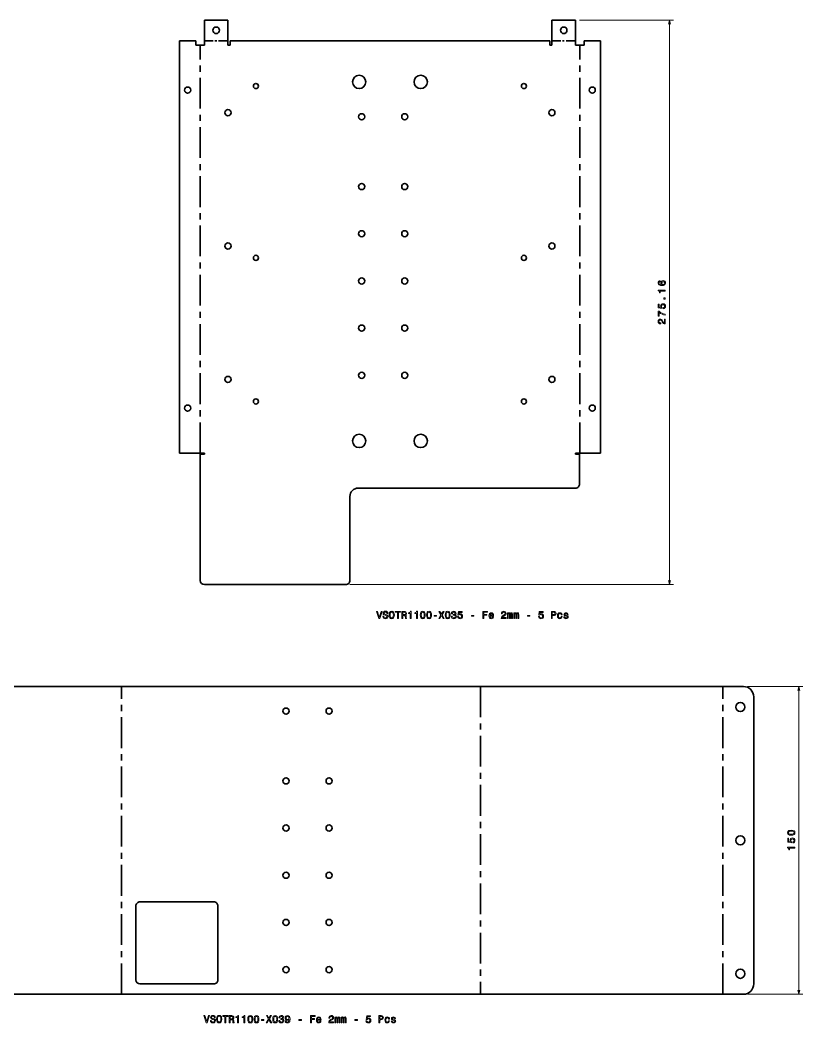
# Model space of a CAD drawing. Extents: x -595 to 1072, y -57 to 586.
# Drawn here: x 689.7 to 1071.5, y 97.6 to 586.5 of the extents above; entities that cross this region are included whole.
import ezdxf

# ---------------------------------------------------------------- set-up
doc = ezdxf.new("R2010")
doc.units = 0
doc.linetypes.add('AXES', pattern=[24, 15, -3, 3, -3])

msp = doc.modelspace()

# ---------------------------------------------------------------- linework, layer by layer
at = {"color": 7, "lineweight": 35, "ltscale": 0.2875}
for p, q in [((779.560303, 586.482788), (791.060303, 586.482788)), ((949.060303, 586.482788), (960.560303, 586.482788))]:
    msp.add_line(p, q, dxfattribs=at)
at = {"color": 7, "lineweight": 35, "ltscale": 0.304085}
for p, q in [((779.560303, 586.482788), (779.560303, 574.319397)), ((791.060303, 574.319397), (791.060303, 586.482788)), ((949.060303, 586.482788), (949.060303, 574.319397)), ((960.560303, 574.319397), (960.560303, 586.482788)), ((767.396912, 375.319366), (779.560303, 375.319366))]:
    msp.add_line(p, q, dxfattribs=at)
at = {"color": 7, "lineweight": 13}
for p, q in [((962.560303, 586.482788), (1008.378296, 586.482788)), ((1006.378296, 311.319366), (1006.378296, 586.482788)), ((850.560303, 311.319366), (1008.378296, 311.319366)), ((1044.475708, 261.632904), (1071.500366, 261.632904)), ((1069.500366, 111.632904), (1069.500366, 261.632904)), ((1044.475708, 111.632904), (1071.500366, 111.632904))]:
    msp.add_line(p, q, dxfattribs=at)
at = {"color": 7, "lineweight": 35, "ltscale": 0.2}
for p, q in [((767.396912, 576.319397), (775.396912, 576.319397)), ((964.723755, 576.319397), (972.723755, 576.319397))]:
    msp.add_line(p, q, dxfattribs=at)
at = {"color": 7, "lineweight": 35}
for p, q in [((767.396912, 576.319397), (767.396912, 375.319366)), ((792.060303, 576.319397), (948.060303, 576.319397)), ((972.723755, 576.319397), (972.723755, 375.319366)), ((777.560303, 313.319366), (777.560303, 374.819366)), ((960.560303, 358.319366), (854.560303, 358.319366)), ((850.560303, 354.319366), (850.560303, 313.319366)), ((848.560303, 311.319366), (779.560303, 311.319366)), ((1042.475708, 261.632904), (610.822021, 261.632904)), ((1047.475708, 116.632904), (1047.475708, 256.632904)), ((748.148865, 156.632904), (784.148865, 156.632904)), ((746.148865, 118.632904), (746.148865, 154.632904)), ((786.148865, 154.632904), (786.148865, 118.632904)), ((748.148865, 116.632904), (784.148865, 116.632904)), ((610.822021, 111.632904), (1042.475708, 111.632904))]:
    msp.add_line(p, q, dxfattribs=at)
at = {"color": 7, "lineweight": 35, "ltscale": 0.05}
for p, q in [((775.396912, 576.319397), (775.396912, 574.319397)), ((792.060303, 576.319397), (792.060303, 574.319397)), ((948.060303, 576.319397), (948.060303, 574.319397)), ((964.723755, 576.319397), (964.723755, 574.319397)), ((777.560303, 374.819366), (779.560303, 374.819366)), ((960.560303, 374.819366), (962.560303, 374.819366))]:
    msp.add_line(p, q, dxfattribs=at)
at = {"color": 7, "lineweight": 35, "ltscale": 0.104085}
msp.add_line((775.396912, 574.319397), (779.560303, 574.319397), dxfattribs=at)
at = {"color": 1, "linetype": 'AXES', "lineweight": 35}
for p, q in [((777.478577, 375.319366), (777.478577, 574.319397)), ((962.642029, 375.319366), (962.642029, 574.319397)), ((739.067139, 111.632904), (739.067139, 261.632904)), ((914.230591, 261.632904), (914.230591, 111.632904)), ((1032.394043, 111.632904), (1032.394043, 261.632904))]:
    msp.add_line(p, q, dxfattribs=at)
at = {"color": 1, "linetype": 'AXES', "lineweight": 35, "ltscale": 0.2875}
for p, q in [((779.560303, 576.401062), (791.060303, 576.401062)), ((949.060303, 576.401062), (960.560303, 576.401062))]:
    msp.add_line(p, q, dxfattribs=at)
at = {"color": 7, "lineweight": 35, "ltscale": 0.025}
for p, q in [((791.060303, 574.319397), (792.060303, 574.319397)), ((948.060303, 574.319397), (949.060303, 574.319397))]:
    msp.add_line(p, q, dxfattribs=at)
at = {"color": 7, "lineweight": 35, "ltscale": 0.104086}
msp.add_line((960.560303, 574.319397), (964.723755, 574.319397), dxfattribs=at)
at = {"color": 7, "lineweight": 35, "ltscale": 0.0125}
for p, q in [((779.560303, 375.319366), (779.560303, 374.819366)), ((960.560303, 375.319366), (960.560303, 374.819366))]:
    msp.add_line(p, q, dxfattribs=at)
at = {"color": 7, "lineweight": 35, "ltscale": 0.304086}
msp.add_line((960.560303, 375.319366), (972.723755, 375.319366), dxfattribs=at)
at = {"color": 7, "lineweight": 35, "ltscale": 0.3625}
msp.add_line((962.560303, 374.819366), (962.560303, 360.319366), dxfattribs=at)
at = {"color": 7, "lineweight": 13}
for points in [[(1006.895996, 584.550964), (1006.378296, 586.482788), (1005.860718, 584.550964)], [(1005.860718, 313.251221), (1006.378296, 311.319366), (1006.895996, 313.251221)], [(1070.018066, 259.70105), (1069.500366, 261.632904), (1068.982788, 259.70105)], [(1068.982788, 113.564758), (1069.500366, 111.632904), (1070.018066, 113.564758)]]:
    msp.add_lwpolyline(points, dxfattribs=at)
for points in [[(1001.821411, 459.451508), (1001.412903, 459.355713), (1001.110352, 459.133789), (1000.918701, 458.790863), (1000.853088, 458.347046), (1000.888428, 458.0495), (1000.984253, 457.792297), (1001.140564, 457.565338), (1001.362488, 457.373718), (1001.639832, 457.222412), (1001.977783, 457.11145), (1002.37616, 457.040863), (1002.825012, 457.020691), (1003.541138, 457.101379), (1004.060608, 457.34848), (1004.373291, 457.746887), (1004.479187, 458.291565), (1004.388428, 458.780762), (1004.151367, 459.153961), (1003.778198, 459.396057), (1003.304138, 459.481781), (1002.825012, 459.396057), (1002.456848, 459.164063), (1002.224854, 458.805969), (1002.144165, 458.362183), (1002.245056, 457.883057), (1002.532471, 457.524994), (1001.977783, 457.600647), (1001.579346, 457.762024), (1001.342285, 458.009155), (1001.261597, 458.352081), (1001.301941, 458.604248), (1001.407837, 458.795898), (1001.584351, 458.921967), (1001.821411, 458.987549)], [(1004.378296, 454.414337), (1004.378296, 454.873291), (1000.853088, 454.873291), (1000.853088, 454.530334), (1001.160767, 454.439545), (1001.367554, 454.257996), (1001.488525, 453.980621), (1001.528931, 453.597351), (1001.886963, 453.597351), (1001.886963, 454.414337)], [(1003.309143, 458.992584), (1003.626892, 458.937103), (1003.868958, 458.795898), (1004.030334, 458.568939), (1004.080811, 458.28653), (1004.030334, 457.988983), (1003.874023, 457.762024), (1003.631958, 457.615784), (1003.314209, 457.570374), (1003.001526, 457.620819), (1002.764526, 457.762024), (1002.613159, 457.994019), (1002.557739, 458.306702), (1002.613159, 458.579041), (1002.75946, 458.795898), (1002.99646, 458.937103)], [(1004.378296, 450.421112), (1004.378296, 451.117065), (1003.626892, 451.117065), (1003.626892, 450.421112)], [(1003.465515, 445.782349), (1003.879028, 445.893311), (1004.201782, 446.140442), (1004.403564, 446.50354), (1004.479187, 446.967529), (1004.388428, 447.476868), (1004.141296, 447.875305), (1003.747925, 448.127441), (1003.243591, 448.223267), (1002.774597, 448.137543), (1002.406433, 447.895447), (1002.169373, 447.517212), (1002.083679, 447.028015), (1002.144165, 446.64978), (1002.310608, 446.3573), (1001.367554, 446.498474), (1001.367554, 448.031616), (1000.953979, 448.031616), (1000.953979, 446.160583), (1002.809875, 445.883209), (1002.809875, 446.286682), (1002.572876, 446.579163), (1002.487122, 446.952393), (1002.542603, 447.275146), (1002.703979, 447.522278), (1002.951111, 447.678589), (1003.268799, 447.73407), (1003.586548, 447.678589), (1003.833679, 447.517212), (1003.98999, 447.270111), (1004.045471, 446.952393), (1004.010193, 446.685089), (1003.894165, 446.478333), (1003.712646, 446.327026), (1003.465515, 446.251373)], [(1004.378296, 438.330475), (1004.378296, 440.736084), (1003.94458, 440.736084), (1003.94458, 438.834808), (1003.707581, 438.940704), (1003.510864, 439.122253), (1003.152832, 439.682068), (1003.001526, 439.979614), (1002.784668, 440.312469), (1002.532471, 440.5495), (1002.234985, 440.685669), (1001.897095, 440.736084), (1001.47345, 440.65036), (1001.140564, 440.41333), (1000.928772, 440.050232), (1000.853088, 439.581177), (1000.938843, 439.097046), (1001.175903, 438.728882), (1001.554138, 438.491882), (1002.053406, 438.411163), (1002.124023, 438.411163), (1002.124023, 438.870117), (1002.083679, 438.870117), (1001.740723, 438.915497), (1001.488525, 439.051666), (1001.327148, 439.268524), (1001.271729, 439.555969), (1001.322144, 439.848511), (1001.448242, 440.065369), (1001.644897, 440.206543), (1001.892029, 440.256989), (1002.124023, 440.22168), (1002.320679, 440.125854), (1002.492188, 439.964478), (1002.643433, 439.742584), (1002.80481, 439.445038), (1003.117554, 438.950806), (1003.450378, 438.602814), (1003.853821, 438.396057), (1004.363159, 438.330475)], [(1004.378296, 442.596039), (1004.378296, 443.105408), (1003.546204, 443.271851), (1002.769531, 443.564331), (1002.04834, 443.977905), (1001.372559, 444.517517), (1000.953979, 444.517517), (1000.953979, 442.116943), (1001.412903, 442.116943), (1001.412903, 444.033356), (1002.09375, 443.478607), (1002.80481, 443.059998), (1003.56134, 442.767517)], [(865.725708, 298.271545), (864.848206, 295.291016), (863.945496, 298.271545), (863.46637, 298.271545), (864.596069, 294.76651), (865.100403, 294.76651), (866.204834, 298.271545)], [(867.087402, 295.921417), (866.628479, 295.921417), (866.729309, 295.386841), (866.981506, 294.993469), (867.369812, 294.756409), (867.894348, 294.670685), (868.413757, 294.751373), (868.802124, 294.973297), (869.049194, 295.321259), (869.140015, 295.780212), (869.064331, 296.193756), (868.852539, 296.461029), (868.509583, 296.637543), (868.050659, 296.768677), (867.657288, 296.864502), (867.400085, 296.975433), (867.253845, 297.136841), (867.208435, 297.388977), (867.253845, 297.615936), (867.384949, 297.787415), (867.58667, 297.903412), (867.864075, 297.943756), (868.146484, 297.893311), (868.368408, 297.757141), (868.514648, 297.530212), (868.585266, 297.222565), (869.044189, 297.222565), (869.044189, 297.232635), (868.963501, 297.706726), (868.72644, 298.059723), (868.353271, 298.281647), (867.848938, 298.3573), (867.39502, 298.281647), (867.041992, 298.069824), (866.815063, 297.742004), (866.734375, 297.31839), (866.799927, 296.940155), (866.991577, 296.682922), (867.294189, 296.511475), (867.707703, 296.380341), (868.116211, 296.264343), (868.423889, 296.153412), (868.610474, 295.992004), (868.676025, 295.729767), (868.615479, 295.462463), (868.459167, 295.260742), (868.222107, 295.134674), (867.91449, 295.09433), (867.571533, 295.14978), (867.309326, 295.311188), (867.142883, 295.573425)], [(869.624146, 296.51651), (869.714905, 295.729767), (869.977173, 295.14978), (870.385681, 294.791718), (870.920288, 294.670685), (871.449768, 294.791718), (871.863342, 295.14978), (872.120544, 295.729767), (872.21637, 296.51651), (872.120544, 297.298218), (872.009583, 297.615936), (871.863342, 297.878174), (871.449768, 298.236237), (871.197632, 298.327026), (870.920288, 298.362335), (870.380615, 298.236237), (869.972107, 297.88324), (869.714905, 297.303253)], [(873.724304, 294.76651), (874.188293, 294.76651), (874.188293, 297.842865), (875.247375, 297.842865), (875.247375, 298.26651), (872.660156, 298.26651), (872.660156, 297.842865), (873.724304, 297.842865)], [(875.867676, 294.76651), (876.33667, 294.76651), (876.33667, 296.244171), (876.815796, 296.244171), (877.168823, 296.229034), (877.390747, 296.158447), (877.51178, 295.992004), (877.562195, 295.694458), (877.587402, 295.24057), (877.617676, 294.943024), (877.678162, 294.76651), (878.207703, 294.76651), (878.207703, 294.862335), (878.091736, 295.00354), (878.051392, 295.265778), (878.016052, 295.830627), (877.930359, 296.249207), (877.814331, 296.380341), (877.632813, 296.476166), (877.834534, 296.602234), (877.975708, 296.778748), (878.066528, 297.000671), (878.096802, 297.267944), (878.026184, 297.691589), (877.824463, 298.009308), (877.491577, 298.200958), (877.03772, 298.26651), (875.867676, 298.26651)], [(879.937561, 294.76651), (880.396484, 294.76651), (880.396484, 298.291718), (880.053528, 298.291718), (879.962769, 297.9841), (879.781189, 297.777313), (879.503845, 297.656281), (879.120544, 297.615936), (879.120544, 297.257874), (879.937561, 297.257874)], [(882.973572, 294.76651), (883.432495, 294.76651), (883.432495, 298.291718), (883.089539, 298.291718), (882.998779, 297.9841), (882.817261, 297.777313), (882.539856, 297.656281), (882.156555, 297.615936), (882.156555, 297.257874), (882.973572, 297.257874)], [(884.884949, 296.476166), (884.960632, 295.684387), (885.197632, 295.119537), (885.575867, 294.776611), (886.100403, 294.665649), (886.619812, 294.776611), (886.998047, 295.119537), (887.230042, 295.684387), (887.31073, 296.476166), (887.230042, 297.262909), (887.134216, 297.575592), (886.998047, 297.832794), (886.619812, 298.17572), (886.100403, 298.291718), (885.575867, 298.17572), (885.197632, 297.827759), (884.960632, 297.262909)], [(887.920959, 296.476166), (887.996643, 295.684387), (888.233643, 295.119537), (888.611877, 294.776611), (889.136414, 294.665649), (889.655823, 294.776611), (890.034119, 295.119537), (890.266052, 295.684387), (890.346802, 296.476166), (890.266052, 297.262909), (890.170288, 297.575592), (890.034119, 297.832794), (889.655823, 298.17572), (889.136414, 298.291718), (888.611877, 298.17572), (888.233643, 297.827759), (887.996643, 297.262909)], [(893.872009, 294.76651), (894.40155, 294.76651), (895.203369, 296.183655), (896.020386, 294.76651), (896.554993, 294.76651), (895.460571, 296.566956), (896.499512, 298.271545), (895.990112, 298.271545), (895.218506, 296.975433), (894.462036, 298.271545), (893.932495, 298.271545), (894.96637, 296.56189)], [(897.029053, 296.476166), (897.104675, 295.684387), (897.341736, 295.119537), (897.719971, 294.776611), (898.244446, 294.665649), (898.763916, 294.776611), (899.142151, 295.119537), (899.374146, 295.684387), (899.454834, 296.476166), (899.374146, 297.262909), (899.27832, 297.575592), (899.142151, 297.832794), (898.763916, 298.17572), (898.244446, 298.291718), (897.719971, 298.17572), (897.341736, 297.827759), (897.104675, 297.262909)], [(900.009583, 295.865936), (900.009583, 295.830627), (900.090271, 295.346466), (900.327332, 294.983368), (900.7005, 294.751373), (901.194763, 294.665649), (901.719238, 294.751373), (902.11261, 294.973297), (902.364807, 295.326294), (902.455566, 295.780212), (902.415222, 296.077759), (902.30426, 296.319824), (902.122681, 296.506409), (901.880615, 296.642578), (902.208435, 296.914917), (902.324463, 297.348633), (902.248779, 297.742004), (902.031921, 298.039551), (901.678894, 298.226166), (901.194763, 298.291718), (900.740845, 298.211029), (900.392883, 297.989136), (900.165955, 297.636108), (900.090271, 297.167084), (900.090271, 297.131775), (900.539124, 297.131775), (900.579468, 297.454559), (900.710571, 297.686554), (900.922424, 297.827759), (901.219971, 297.878174), (901.482239, 297.83783), (901.673828, 297.731934), (901.789856, 297.560455), (901.835266, 297.328461), (901.789856, 297.08136), (901.668823, 296.914917), (901.45697, 296.814056), (901.169556, 296.783813), (900.972839, 296.788849), (900.972839, 296.390442), (901.219971, 296.400513), (901.53772, 296.355133), (901.774719, 296.2341), (901.915955, 296.037415), (901.96637, 295.780212), (901.910889, 295.487701), (901.764648, 295.270844), (901.532654, 295.134674), (901.225037, 295.089264), (900.907288, 295.139709), (900.675293, 295.291016), (900.529053, 295.533081), (900.473572, 295.865936)], [(915.426758, 294.76651), (915.895752, 294.76651), (915.895752, 296.375305), (917.368408, 296.375305), (917.368408, 296.793884), (915.895752, 296.793884), (915.895752, 297.842865), (917.706299, 297.842865), (917.706299, 298.26651), (915.426758, 298.26651)], [(924.338135, 294.76651), (926.743713, 294.76651), (926.743713, 295.200226), (924.842407, 295.200226), (924.948364, 295.437256), (925.129883, 295.633942), (925.689697, 295.992004), (925.987244, 296.143311), (926.320129, 296.360168), (926.557129, 296.612335), (926.693298, 296.909882), (926.743713, 297.247772), (926.65802, 297.671417), (926.420959, 298.004272), (926.057861, 298.216064), (925.588867, 298.291718), (925.104675, 298.205994), (924.736511, 297.968964), (924.499512, 297.590729), (924.418823, 297.091431), (924.418823, 297.020844), (924.877747, 297.020844), (924.877747, 297.061188), (924.923157, 297.404114), (925.059326, 297.656281), (925.276184, 297.817657), (925.563599, 297.873138), (925.85614, 297.822693), (926.072998, 297.696625), (926.214172, 297.499939), (926.264648, 297.252808), (926.229309, 297.020844), (926.133484, 296.824158), (925.972107, 296.652679), (925.750244, 296.501373), (925.452637, 296.339996), (924.958435, 296.027313), (924.610474, 295.694458), (924.403687, 295.291016), (924.338135, 294.781647)], [(948.792725, 294.76651), (949.256714, 294.76651), (949.256714, 296.244171), (949.771118, 296.244171), (950.290588, 296.269379), (950.704102, 296.445892), (950.971436, 296.788849), (951.062195, 297.257874), (950.991577, 297.691589), (950.789856, 298.009308), (950.457031, 298.200958), (950.003113, 298.26651), (948.792725, 298.26651)], [(870.108276, 296.51651), (870.163757, 297.12674), (870.3302, 297.575592), (870.587402, 297.847931), (870.920288, 297.943756), (871.248047, 297.847931), (871.505249, 297.570557), (871.671692, 297.121704), (871.732239, 296.51651), (871.671692, 295.906281), (871.505249, 295.457428), (871.248047, 295.185089), (870.920288, 295.09433), (870.587402, 295.185089), (870.3302, 295.457428), (870.163757, 295.901245)], [(876.906555, 297.83783), (877.214233, 297.807587), (877.431091, 297.711761), (877.567261, 297.535248), (877.61261, 297.257874), (877.562195, 296.965363), (877.426025, 296.788849), (877.194031, 296.698059), (876.876282, 296.672852), (876.33667, 296.672852), (876.33667, 297.83783)], [(885.36908, 296.476166), (885.409424, 297.086395), (885.535522, 297.525146), (885.762451, 297.782349), (886.100403, 297.873138), (886.433228, 297.782349), (886.660156, 297.525146), (886.786255, 297.086395), (886.826599, 296.476166), (886.786255, 295.860901), (886.660156, 295.422119), (886.433228, 295.164917), (886.100403, 295.079193), (885.762451, 295.164917), (885.535522, 295.422119), (885.409424, 295.860901)], [(888.405151, 296.476166), (888.445496, 297.086395), (888.571533, 297.525146), (888.798523, 297.782349), (889.136414, 297.873138), (889.469238, 297.782349), (889.696167, 297.525146), (889.822266, 297.086395), (889.86261, 296.476166), (889.822266, 295.860901), (889.696167, 295.422119), (889.469238, 295.164917), (889.136414, 295.079193), (888.798523, 295.164917), (888.571533, 295.422119), (888.445496, 295.860901)], [(891.562195, 295.921417), (892.782654, 295.921417), (892.782654, 296.319824), (891.562195, 296.319824)], [(897.513184, 296.476166), (897.553528, 297.086395), (897.679626, 297.525146), (897.906555, 297.782349), (898.244446, 297.873138), (898.577332, 297.782349), (898.80426, 297.525146), (898.930359, 297.086395), (898.970703, 296.476166), (898.930359, 295.860901), (898.80426, 295.422119), (898.577332, 295.164917), (898.244446, 295.079193), (897.906555, 295.164917), (897.679626, 295.422119), (897.553528, 295.860901)], [(903.065796, 295.679321), (903.176758, 295.265778), (903.423828, 294.943024), (903.786987, 294.741302), (904.250977, 294.665649), (904.760315, 294.756409), (905.158752, 295.00354), (905.410889, 295.396912), (905.506714, 295.901245), (905.420959, 296.37027), (905.178894, 296.738403), (904.800659, 296.975433), (904.311462, 297.061188), (903.933228, 297.000671), (903.640747, 296.834229), (903.781921, 297.777313), (905.315063, 297.777313), (905.315063, 298.190857), (903.444031, 298.190857), (903.166626, 296.334961), (903.570129, 296.334961), (903.86261, 296.571991), (904.23584, 296.657715), (904.558594, 296.602234), (904.805725, 296.440857), (904.962036, 296.193756), (905.017517, 295.876007), (904.962036, 295.558289), (904.800659, 295.311188), (904.553528, 295.154846), (904.23584, 295.099365), (903.968506, 295.134674), (903.76178, 295.250671), (903.610474, 295.43222), (903.53479, 295.679321)], [(909.77832, 295.921417), (910.998779, 295.921417), (910.998779, 296.319824), (909.77832, 296.319824)], [(918.841003, 295.992004), (920.616211, 295.992004), (920.621277, 296.198792), (920.540588, 296.778748), (920.318665, 297.212463), (919.965637, 297.474731), (919.496643, 297.570557), (919.037659, 297.469666), (918.684631, 297.187256), (918.457703, 296.728333), (918.377014, 296.123138), (918.452698, 295.502808), (918.679626, 295.04892), (919.027588, 294.76651), (919.481506, 294.670685), (919.874878, 294.736237), (920.197632, 294.907715), (920.434631, 295.180054), (920.570801, 295.543152), (920.13208, 295.543152), (920.04126, 295.341431), (919.910156, 295.190155), (919.536987, 295.069092), (919.249512, 295.124573), (919.032654, 295.301086), (918.891418, 295.588562), (918.841003, 295.976898)], [(918.841003, 296.365204), (918.896484, 296.713196), (919.032654, 296.970398), (919.239441, 297.12674), (919.511719, 297.18222), (919.779053, 297.12674), (919.98584, 296.970398), (920.111877, 296.713196), (920.157288, 296.365204)], [(927.384216, 294.76651), (927.792725, 294.76651), (927.792725, 296.577026), (927.817932, 296.849365), (927.893616, 297.046051), (928.009583, 297.162048), (928.160889, 297.207428), (928.281921, 297.167084), (928.36261, 297.066223), (928.402954, 296.894745), (928.418091, 296.667816), (928.418091, 294.76651), (928.801392, 294.76651), (928.801392, 296.577026), (928.826599, 296.84433), (928.902222, 297.041016), (929.023254, 297.162048), (929.174561, 297.207428), (929.295593, 297.167084), (929.376282, 297.066223), (929.426758, 296.667816), (929.426758, 294.76651), (929.835205, 294.76651), (929.835205, 296.637543), (929.809998, 297.025879), (929.729309, 297.323425), (929.567932, 297.504974), (929.305664, 297.570557), (928.998047, 297.469666), (928.761047, 297.177185), (928.574402, 297.46463), (928.261719, 297.570557), (927.974304, 297.469666), (927.777588, 297.187256), (927.777588, 297.474731), (927.384216, 297.474731)], [(930.420227, 294.76651), (930.828735, 294.76651), (930.828735, 296.577026), (930.853943, 296.849365), (930.929626, 297.046051), (931.045593, 297.162048), (931.196899, 297.207428), (931.317932, 297.167084), (931.398621, 297.066223), (931.438965, 296.894745), (931.454102, 296.667816), (931.454102, 294.76651), (931.837402, 294.76651), (931.837402, 296.577026), (931.86261, 296.84433), (931.938232, 297.041016), (932.059326, 297.162048), (932.210571, 297.207428), (932.331604, 297.167084), (932.412354, 297.066223), (932.462769, 296.667816), (932.462769, 294.76651), (932.871277, 294.76651), (932.871277, 296.637543), (932.846069, 297.025879), (932.765381, 297.323425), (932.603943, 297.504974), (932.341736, 297.570557), (932.034058, 297.469666), (931.797058, 297.177185), (931.610474, 297.46463), (931.297791, 297.570557), (931.010315, 297.469666), (930.813599, 297.187256), (930.813599, 297.474731), (930.420227, 297.474731)], [(937.102539, 295.921417), (938.322998, 295.921417), (938.322998, 296.319824), (937.102539, 296.319824)], [(942.534058, 295.679321), (942.64502, 295.265778), (942.892151, 294.943024), (943.255249, 294.741302), (943.719238, 294.665649), (944.228638, 294.756409), (944.627014, 295.00354), (944.879211, 295.396912), (944.975037, 295.901245), (944.889282, 296.37027), (944.647217, 296.738403), (944.268982, 296.975433), (943.779785, 297.061188), (943.40155, 297.000671), (943.109009, 296.834229), (943.250244, 297.777313), (944.783386, 297.777313), (944.783386, 298.190857), (942.912354, 298.190857), (942.634949, 296.334961), (943.038391, 296.334961), (943.330933, 296.571991), (943.704102, 296.657715), (944.026855, 296.602234), (944.273987, 296.440857), (944.430359, 296.193756), (944.48584, 295.876007), (944.430359, 295.558289), (944.268982, 295.311188), (944.021851, 295.154846), (943.704102, 295.099365), (943.436829, 295.134674), (943.230042, 295.250671), (943.078735, 295.43222), (943.003113, 295.679321)], [(949.877014, 297.83783), (950.179626, 297.807587), (950.40155, 297.711761), (950.532654, 297.535248), (950.578064, 297.257874), (950.527588, 296.965363), (950.391479, 296.788849), (950.159424, 296.698059), (949.841736, 296.672852), (949.256714, 296.672852), (949.256714, 297.83783)], [(953.57373, 296.577026), (954.012512, 296.577026), (953.921692, 296.980499), (953.704834, 297.298218), (953.366943, 297.494904), (952.928223, 297.570557), (952.444031, 297.469666), (952.075867, 297.187256), (951.843872, 296.728333), (951.763184, 296.113037), (951.838867, 295.502808), (952.065796, 295.04892), (952.423889, 294.76651), (952.913086, 294.670685), (953.346802, 294.746338), (953.684692, 294.95816), (953.916687, 295.291016), (954.017517, 295.734802), (953.593872, 295.734802), (953.51825, 295.452393), (953.377014, 295.24057), (953.175293, 295.109436), (952.928223, 295.069092), (952.620544, 295.134674), (952.398682, 295.336395), (952.262512, 295.664215), (952.217102, 296.128174), (952.262512, 296.582062), (952.403687, 296.909882), (952.630615, 297.111603), (952.928223, 297.18222), (953.19043, 297.136841), (953.387146, 297.020844), (953.51825, 296.829193)], [(956.211304, 296.345032), (955.782654, 296.445892), (955.464966, 296.56189), (955.359009, 296.79892), (955.389282, 296.965363), (955.495178, 297.086395), (955.666687, 297.162048), (955.913818, 297.192291), (956.150818, 297.162048), (956.337402, 297.071259), (956.458435, 296.935089), (956.508911, 296.75354), (956.942627, 296.75354), (956.942627, 296.763641), (956.866943, 297.091431), (956.660156, 297.348633), (956.337402, 297.51004), (955.913818, 297.570557), (955.485107, 297.51004), (955.172424, 297.343597), (954.975769, 297.096466), (954.915222, 296.783813), (954.960632, 296.481201), (955.101807, 296.269379), (955.333801, 296.118103), (955.671692, 296.012177), (956.165955, 295.891144), (956.468567, 295.765076), (956.549255, 295.664215), (956.579468, 295.512909), (956.534119, 295.326294), (956.413086, 295.185089), (956.21637, 295.09433), (955.954102, 295.064056), (955.676758, 295.09433), (955.475037, 295.200226), (955.338867, 295.371704), (955.283386, 295.608734), (954.854736, 295.608734), (954.925293, 295.205261), (955.13208, 294.91275), (955.4599, 294.736237), (955.913818, 294.670685), (956.387817, 294.736237), (956.73584, 294.91275), (956.947632, 295.19519), (957.023315, 295.563354), (956.967834, 295.881073), (956.811462, 296.097931), (956.55426, 296.239136)], [(1065.790771, 189.153503), (1066.58252, 189.229156), (1067.147339, 189.466187), (1067.490356, 189.844421), (1067.601318, 190.368927), (1067.490356, 190.888367), (1067.147339, 191.266617), (1066.58252, 191.498611), (1065.790771, 191.5793), (1065.004028, 191.498611), (1064.691284, 191.402786), (1064.434082, 191.266617), (1064.091187, 190.888367), (1063.97522, 190.368927), (1064.091187, 189.844421), (1064.439209, 189.466187), (1065.004028, 189.229156)], [(1065.790771, 189.637665), (1065.180542, 189.678009), (1064.741821, 189.804077), (1064.484619, 190.031036), (1064.393799, 190.368927), (1064.484619, 190.701782), (1064.741821, 190.928726), (1065.180542, 191.05481), (1065.790771, 191.095154), (1066.406006, 191.05481), (1066.844849, 190.928726), (1067.102051, 190.701782), (1067.187744, 190.368927), (1067.102051, 190.031036), (1066.844849, 189.804077), (1066.406006, 189.678009)], [(1066.587646, 185.382172), (1067.001099, 185.493134), (1067.323853, 185.74025), (1067.525635, 186.103363), (1067.601318, 186.567337), (1067.510498, 187.076706), (1067.263428, 187.475128), (1066.869995, 187.72728), (1066.365723, 187.823105), (1065.896606, 187.737366), (1065.528564, 187.4953), (1065.291504, 187.11705), (1065.205688, 186.627869), (1065.266235, 186.249619), (1065.432739, 185.957108), (1064.489624, 186.098328), (1064.489624, 187.63147), (1064.07605, 187.63147), (1064.07605, 185.760422), (1065.932007, 185.483047), (1065.932007, 185.886505), (1065.694946, 186.179016), (1065.609253, 186.552216), (1065.664673, 186.874969), (1065.82605, 187.122101), (1066.07312, 187.278442), (1066.390869, 187.333908), (1066.708618, 187.278442), (1066.955688, 187.11705), (1067.112061, 186.869934), (1067.167603, 186.552216), (1067.132202, 186.284912), (1067.016235, 186.078156), (1066.834717, 185.926849), (1066.587646, 185.851196)], [(1067.500366, 182.806091), (1067.500366, 183.265045), (1063.97522, 183.265045), (1063.97522, 182.922089), (1064.282837, 182.831314), (1064.489624, 182.649765), (1064.610596, 182.372375), (1064.651001, 181.989105), (1065.009033, 181.989105), (1065.009033, 182.806091)], [(781.57605, 101.246468), (780.698547, 98.265923), (779.795837, 101.246468), (779.316711, 101.246468), (780.446411, 97.741425), (780.950745, 97.741425), (782.055176, 101.246468)], [(782.937744, 98.896324), (782.478821, 98.896324), (782.579651, 98.36174), (782.831848, 97.968369), (783.220154, 97.731339), (783.74469, 97.645607), (784.264099, 97.726295), (784.652466, 97.948196), (784.899536, 98.296181), (784.990356, 98.755112), (784.914673, 99.168655), (784.702881, 99.435951), (784.359924, 99.612465), (783.901001, 99.743584), (783.507629, 99.839409), (783.250427, 99.950356), (783.104187, 100.11174), (783.058777, 100.363907), (783.104187, 100.590851), (783.235291, 100.762321), (783.437012, 100.878311), (783.714417, 100.918655), (783.996826, 100.868225), (784.21875, 100.732056), (784.36499, 100.505112), (784.435608, 100.197479), (784.894531, 100.197479), (784.894531, 100.207565), (784.813843, 100.681625), (784.576782, 101.034653), (784.203613, 101.256554), (783.69928, 101.332199), (783.245361, 101.256554), (782.892334, 101.044739), (782.665405, 100.716927), (782.584717, 100.293297), (782.650269, 99.915054), (782.841919, 99.657852), (783.144531, 99.486382), (783.558044, 99.355255), (783.966553, 99.239265), (784.274231, 99.128311), (784.460815, 98.966927), (784.526367, 98.704681), (784.46582, 98.437393), (784.309509, 98.235664), (784.072449, 98.109581), (783.764832, 98.069237), (783.421875, 98.12471), (783.159668, 98.286095), (782.993225, 98.54834)], [(785.474487, 99.491425), (785.565247, 98.704681), (785.827515, 98.12471), (786.236023, 97.76664), (786.77063, 97.645607), (787.30011, 97.76664), (787.713684, 98.12471), (787.970886, 98.704681), (788.066711, 99.491425), (787.970886, 100.273125), (787.859924, 100.590851), (787.713684, 100.853096), (787.30011, 101.211166), (787.047974, 101.301941), (786.77063, 101.33725), (786.230957, 101.211166), (785.822449, 100.858139), (785.565247, 100.278168)], [(785.958618, 99.491425), (786.014099, 100.101654), (786.180542, 100.550499), (786.437744, 100.822838), (786.77063, 100.918655), (787.098389, 100.822838), (787.355591, 100.545456), (787.522034, 100.096611), (787.582581, 99.491425), (787.522034, 98.881195), (787.355591, 98.43235), (787.098389, 98.160011), (786.77063, 98.069237), (786.437744, 98.160011), (786.180542, 98.43235), (786.014099, 98.876152)], [(789.574646, 97.741425), (790.038635, 97.741425), (790.038635, 100.817795), (791.097717, 100.817795), (791.097717, 101.241425), (788.510498, 101.241425), (788.510498, 100.817795), (789.574646, 100.817795)], [(791.718018, 97.741425), (792.187012, 97.741425), (792.187012, 99.219093), (792.666138, 99.219093), (793.019165, 99.203964), (793.241089, 99.133354), (793.362122, 98.966927), (793.412537, 98.66938), (793.437744, 98.215485), (793.468018, 97.917938), (793.528503, 97.741425), (794.058044, 97.741425), (794.058044, 97.837242), (793.942078, 97.978455), (793.901733, 98.240707), (793.866394, 98.805542), (793.780701, 99.224136), (793.664673, 99.355255), (793.483154, 99.45108), (793.684875, 99.577156), (793.82605, 99.75367), (793.91687, 99.975571), (793.947144, 100.242867), (793.876526, 100.666496), (793.674805, 100.984222), (793.341919, 101.175865), (792.888062, 101.241425), (791.718018, 101.241425)], [(792.756897, 100.812752), (793.064575, 100.782494), (793.281433, 100.686668), (793.417603, 100.510155), (793.462952, 100.23278), (793.412537, 99.940269), (793.276367, 99.763756), (793.044373, 99.672981), (792.726624, 99.647766), (792.187012, 99.647766), (792.187012, 100.812752)], [(795.787903, 97.741425), (796.246826, 97.741425), (796.246826, 101.26664), (795.90387, 101.26664), (795.81311, 100.959007), (795.631531, 100.752228), (795.354187, 100.631195), (794.970886, 100.590851), (794.970886, 100.23278), (795.787903, 100.23278)], [(798.823914, 97.741425), (799.282837, 97.741425), (799.282837, 101.26664), (798.93988, 101.26664), (798.849121, 100.959007), (798.667603, 100.752228), (798.390198, 100.631195), (798.006897, 100.590851), (798.006897, 100.23278), (798.823914, 100.23278)], [(800.735291, 99.45108), (800.810974, 98.659294), (801.047974, 98.094452), (801.426208, 97.751511), (801.950745, 97.640556), (802.470154, 97.751511), (802.848389, 98.094452), (803.080383, 98.659294), (803.161072, 99.45108), (803.080383, 100.237823), (802.984558, 100.550499), (802.848389, 100.807709), (802.470154, 101.15065), (801.950745, 101.26664), (801.426208, 101.15065), (801.047974, 100.802666), (800.810974, 100.237823)], [(801.219421, 99.45108), (801.259766, 100.06131), (801.385864, 100.500069), (801.612793, 100.757278), (801.950745, 100.848053), (802.283569, 100.757278), (802.510498, 100.500069), (802.636597, 100.06131), (802.676941, 99.45108), (802.636597, 98.835808), (802.510498, 98.397041), (802.283569, 98.139839), (801.950745, 98.054108), (801.612793, 98.139839), (801.385864, 98.397041), (801.259766, 98.835808)], [(803.771301, 99.45108), (803.846985, 98.659294), (804.083984, 98.094452), (804.462219, 97.751511), (804.986755, 97.640556), (805.506165, 97.751511), (805.88446, 98.094452), (806.116394, 98.659294), (806.197144, 99.45108), (806.116394, 100.237823), (806.02063, 100.550499), (805.88446, 100.807709), (805.506165, 101.15065), (804.986755, 101.26664), (804.462219, 101.15065), (804.083984, 100.802666), (803.846985, 100.237823)], [(804.255493, 99.45108), (804.295837, 100.06131), (804.421875, 100.500069), (804.648865, 100.757278), (804.986755, 100.848053), (805.31958, 100.757278), (805.546509, 100.500069), (805.672607, 100.06131), (805.712952, 99.45108), (805.672607, 98.835808), (805.546509, 98.397041), (805.31958, 98.139839), (804.986755, 98.054108), (804.648865, 98.139839), (804.421875, 98.397041), (804.295837, 98.835808)], [(807.412537, 98.896324), (808.632996, 98.896324), (808.632996, 99.294739), (807.412537, 99.294739)], [(809.722351, 97.741425), (810.251892, 97.741425), (811.053711, 99.158569), (811.870728, 97.741425), (812.405334, 97.741425), (811.310913, 99.541855), (812.349854, 101.246468), (811.840454, 101.246468), (811.068848, 99.950356), (810.312378, 101.246468), (809.782837, 101.246468), (810.816711, 99.536812)], [(812.879395, 99.45108), (812.955017, 98.659294), (813.192078, 98.094452), (813.570313, 97.751511), (814.094788, 97.640556), (814.614258, 97.751511), (814.992493, 98.094452), (815.224487, 98.659294), (815.305176, 99.45108), (815.224487, 100.237823), (815.128662, 100.550499), (814.992493, 100.807709), (814.614258, 101.15065), (814.094788, 101.26664), (813.570313, 101.15065), (813.192078, 100.802666), (812.955017, 100.237823)], [(813.363525, 99.45108), (813.40387, 100.06131), (813.529968, 100.500069), (813.756897, 100.757278), (814.094788, 100.848053), (814.427673, 100.757278), (814.654602, 100.500069), (814.780701, 100.06131), (814.821045, 99.45108), (814.780701, 98.835808), (814.654602, 98.397041), (814.427673, 98.139839), (814.094788, 98.054108), (813.756897, 98.139839), (813.529968, 98.397041), (813.40387, 98.835808)], [(815.859924, 98.840851), (815.859924, 98.805542), (815.940613, 98.321396), (816.177673, 97.958282), (816.550842, 97.726295), (817.045105, 97.640556), (817.56958, 97.726295), (817.962952, 97.948196), (818.215149, 98.301224), (818.305908, 98.755112), (818.265564, 99.052666), (818.154602, 99.294739), (817.973022, 99.481339), (817.730957, 99.617508), (818.058777, 99.889839), (818.174805, 100.323555), (818.099121, 100.716927), (817.882263, 101.014481), (817.529236, 101.20108), (817.045105, 101.26664), (816.591187, 101.185951), (816.243225, 100.96405), (816.016296, 100.611023), (815.940613, 100.141998), (815.940613, 100.106697), (816.389465, 100.106697), (816.42981, 100.429466), (816.560913, 100.661453), (816.772766, 100.802666), (817.070313, 100.853096), (817.332581, 100.812752), (817.52417, 100.706841), (817.640198, 100.53537), (817.685608, 100.303383), (817.640198, 100.056267), (817.519165, 99.889839), (817.307312, 99.788979), (817.019897, 99.758713), (816.823181, 99.763756), (816.823181, 99.365341), (817.070313, 99.375427), (817.388062, 99.33004), (817.625061, 99.209007), (817.766296, 99.012321), (817.816711, 98.755112), (817.76123, 98.462608), (817.61499, 98.24575), (817.382996, 98.109581), (817.075378, 98.064194), (816.757629, 98.114624), (816.525635, 98.265923), (816.379395, 98.507996), (816.323914, 98.840851)], [(818.956482, 98.608856), (819.032104, 98.210442), (819.248962, 97.902809), (819.591919, 97.711166), (820.045837, 97.640556), (820.343384, 97.675865), (820.610657, 97.76664), (820.837585, 97.922981), (821.029236, 98.144882), (821.180542, 98.422256), (821.291504, 98.765198), (821.357056, 99.158569), (821.382263, 99.612465), (821.296509, 100.323555), (821.049438, 100.84301), (820.656067, 101.155693), (820.116394, 101.26664), (819.622192, 101.175865), (819.248962, 100.933784), (819.006897, 100.560593), (818.926208, 100.091568), (819.006897, 99.607422), (819.243958, 99.239265), (819.596985, 99.007278), (820.045837, 98.931625), (820.519897, 99.027451), (820.87793, 99.319954), (820.797241, 98.760155), (820.635864, 98.36174), (820.388733, 98.12471), (820.050842, 98.049065), (819.788635, 98.084366), (819.596985, 98.195313), (819.470886, 98.371826), (819.420471, 98.608856)], [(819.415405, 100.096611), (819.46582, 100.409294), (819.607056, 100.65641), (819.828979, 100.812752), (820.116394, 100.868225), (820.41394, 100.812752), (820.64093, 100.65641), (820.782104, 100.414337), (820.837585, 100.101654), (820.782104, 99.783936), (820.64093, 99.546898), (820.408936, 99.40065), (820.101318, 99.350212), (819.823914, 99.40065), (819.607056, 99.546898), (819.46582, 99.778885)], [(825.628662, 98.896324), (826.849121, 98.896324), (826.849121, 99.294739), (825.628662, 99.294739)], [(831.2771, 97.741425), (831.746094, 97.741425), (831.746094, 99.350212), (833.21875, 99.350212), (833.21875, 99.768799), (831.746094, 99.768799), (831.746094, 100.817795), (833.556641, 100.817795), (833.556641, 101.241425), (831.2771, 101.241425)], [(834.691345, 98.966927), (836.466553, 98.966927), (836.471619, 99.173698), (836.39093, 99.75367), (836.169006, 100.187393), (835.815979, 100.449638), (835.346985, 100.545456), (834.888, 100.444595), (834.534973, 100.16217), (834.308044, 99.703239), (834.227356, 99.098053), (834.30304, 98.477737), (834.529968, 98.023842), (834.87793, 97.741425), (835.331848, 97.645607), (835.72522, 97.711166), (836.047974, 97.882637), (836.284973, 98.154968), (836.421143, 98.518082), (835.982422, 98.518082), (835.891602, 98.316353), (835.760498, 98.165054), (835.387329, 98.044022), (835.099854, 98.099495), (834.882996, 98.276009), (834.74176, 98.563469), (834.691345, 98.951797)], [(834.691345, 99.340126), (834.746826, 99.68811), (834.882996, 99.945313), (835.089783, 100.101654), (835.362061, 100.157127), (835.629395, 100.101654), (835.836182, 99.945313), (835.962219, 99.68811), (836.007629, 99.340126)], [(840.188477, 97.741425), (842.594055, 97.741425), (842.594055, 98.17514), (840.692749, 98.17514), (840.798706, 98.41217), (840.980225, 98.608856), (841.540039, 98.966927), (841.837585, 99.118225), (842.170471, 99.335083), (842.407471, 99.58725), (842.54364, 99.884796), (842.594055, 100.222694), (842.508362, 100.646324), (842.271301, 100.979179), (841.908203, 101.190994), (841.439209, 101.26664), (840.955017, 101.180908), (840.586853, 100.943871), (840.349854, 100.565636), (840.269165, 100.066353), (840.269165, 99.99575), (840.728088, 99.99575), (840.728088, 100.036095), (840.773499, 100.379036), (840.909668, 100.631195), (841.126526, 100.79258), (841.41394, 100.848053), (841.706482, 100.797623), (841.92334, 100.671539), (842.064514, 100.474854), (842.11499, 100.227737), (842.079651, 99.99575), (841.983826, 99.799065), (841.822449, 99.627594), (841.600586, 99.476295), (841.302979, 99.314911), (840.808777, 99.002228), (840.460815, 98.66938), (840.254028, 98.265923), (840.188477, 97.756554)], [(843.234558, 97.741425), (843.643066, 97.741425), (843.643066, 99.551941), (843.668274, 99.82428), (843.743958, 100.020966), (843.859924, 100.136955), (844.01123, 100.18235), (844.132263, 100.141998), (844.212952, 100.041138), (844.253296, 99.869667), (844.268433, 99.642723), (844.268433, 97.741425), (844.651733, 97.741425), (844.651733, 99.551941), (844.676941, 99.819237), (844.752563, 100.015923), (844.873596, 100.136955), (845.024902, 100.18235), (845.145935, 100.141998), (845.226624, 100.041138), (845.2771, 99.642723), (845.2771, 97.741425), (845.685547, 97.741425), (845.685547, 99.612465), (845.660339, 100.000793), (845.579651, 100.29834), (845.418274, 100.479897), (845.156006, 100.545456), (844.848389, 100.444595), (844.611389, 100.152084), (844.424744, 100.439552), (844.112061, 100.545456), (843.824646, 100.444595), (843.62793, 100.16217), (843.62793, 100.449638), (843.234558, 100.449638)], [(846.270569, 97.741425), (846.679077, 97.741425), (846.679077, 99.551941), (846.704285, 99.82428), (846.779968, 100.020966), (846.895935, 100.136955), (847.047241, 100.18235), (847.168274, 100.141998), (847.248962, 100.041138), (847.289307, 99.869667), (847.304443, 99.642723), (847.304443, 97.741425), (847.687744, 97.741425), (847.687744, 99.551941), (847.712952, 99.819237), (847.788574, 100.015923), (847.909668, 100.136955), (848.060913, 100.18235), (848.181946, 100.141998), (848.262695, 100.041138), (848.31311, 99.642723), (848.31311, 97.741425), (848.721619, 97.741425), (848.721619, 99.612465), (848.696411, 100.000793), (848.615723, 100.29834), (848.454285, 100.479897), (848.192078, 100.545456), (847.884399, 100.444595), (847.6474, 100.152084), (847.460815, 100.439552), (847.148132, 100.545456), (846.860657, 100.444595), (846.66394, 100.16217), (846.66394, 100.449638), (846.270569, 100.449638)], [(852.952881, 98.896324), (854.17334, 98.896324), (854.17334, 99.294739), (852.952881, 99.294739)], [(858.384399, 98.654251), (858.495361, 98.240707), (858.742493, 97.917938), (859.105591, 97.716209), (859.56958, 97.640556), (860.078979, 97.731339), (860.477356, 97.978455), (860.729553, 98.371826), (860.825378, 98.876152), (860.739624, 99.345169), (860.497559, 99.713326), (860.119324, 99.950356), (859.630127, 100.036095), (859.251892, 99.975571), (858.959351, 99.809151), (859.100586, 100.752228), (860.633728, 100.752228), (860.633728, 101.165779), (858.762695, 101.165779), (858.485291, 99.309868), (858.888733, 99.309868), (859.181274, 99.546898), (859.554443, 99.632637), (859.877197, 99.577156), (860.124329, 99.415779), (860.280701, 99.168655), (860.336182, 98.850937), (860.280701, 98.533211), (860.119324, 98.286095), (859.872192, 98.129753), (859.554443, 98.07428), (859.28717, 98.109581), (859.080383, 98.225571), (858.929077, 98.407127), (858.853455, 98.654251)], [(864.643066, 97.741425), (865.107056, 97.741425), (865.107056, 99.219093), (865.62146, 99.219093), (866.14093, 99.244308), (866.554443, 99.420822), (866.821777, 99.763756), (866.912537, 100.23278), (866.841919, 100.666496), (866.640198, 100.984222), (866.307373, 101.175865), (865.853455, 101.241425), (864.643066, 101.241425)], [(865.727356, 100.812752), (866.029968, 100.782494), (866.251892, 100.686668), (866.382996, 100.510155), (866.428406, 100.23278), (866.37793, 99.940269), (866.241821, 99.763756), (866.009766, 99.672981), (865.692078, 99.647766), (865.107056, 99.647766), (865.107056, 100.812752)], [(869.424072, 99.551941), (869.862854, 99.551941), (869.772034, 99.955399), (869.555176, 100.273125), (869.217285, 100.46981), (868.778564, 100.545456), (868.294373, 100.444595), (867.926208, 100.16217), (867.694214, 99.703239), (867.613525, 99.087967), (867.689209, 98.477737), (867.916138, 98.023842), (868.274231, 97.741425), (868.763428, 97.645607), (869.197144, 97.721252), (869.535034, 97.933067), (869.767029, 98.265923), (869.867859, 98.709724), (869.444214, 98.709724), (869.368591, 98.427307), (869.227356, 98.215485), (869.025635, 98.084366), (868.778564, 98.044022), (868.470886, 98.109581), (868.249023, 98.31131), (868.112854, 98.639122), (868.067444, 99.103096), (868.112854, 99.556984), (868.254028, 99.884796), (868.480957, 100.086525), (868.778564, 100.157127), (869.040771, 100.11174), (869.237488, 99.99575), (869.368591, 99.804108)], [(872.061646, 99.319954), (871.632996, 99.420822), (871.315308, 99.536812), (871.209351, 99.773842), (871.239624, 99.940269), (871.34552, 100.06131), (871.517029, 100.136955), (871.76416, 100.167213), (872.00116, 100.136955), (872.187744, 100.046181), (872.308777, 99.910011), (872.359253, 99.728455), (872.792969, 99.728455), (872.792969, 99.738541), (872.717285, 100.066353), (872.510498, 100.323555), (872.187744, 100.48494), (871.76416, 100.545456), (871.335449, 100.48494), (871.022766, 100.318512), (870.826111, 100.071396), (870.765564, 99.758713), (870.810974, 99.456123), (870.952148, 99.244308), (871.184143, 99.09301), (871.522034, 98.987099), (872.016296, 98.866066), (872.318909, 98.739983), (872.399597, 98.639122), (872.42981, 98.487823), (872.38446, 98.301224), (872.263428, 98.160011), (872.066711, 98.069237), (871.804443, 98.038979), (871.5271, 98.069237), (871.325378, 98.17514), (871.189209, 98.346611), (871.133728, 98.583641), (870.705078, 98.583641), (870.775635, 98.180183), (870.982422, 97.88768), (871.310242, 97.711166), (871.76416, 97.645607), (872.238159, 97.711166), (872.586182, 97.88768), (872.797974, 98.170097), (872.873657, 98.538254), (872.818176, 98.85598), (872.661804, 99.072838), (872.404602, 99.21405)]]:
    msp.add_lwpolyline(points, close=True, dxfattribs=at)
at = {"color": 7, "lineweight": 35}
for centre, radius in [((785.310303, 581.482788), 1.6), ((954.810303, 581.482788), 1.6), ((855.060303, 556.319397), 3.25), ((885.060303, 556.319397), 3.25), ((771.396912, 552.319397), 1.5), ((804.710327, 554.319397), 1.25), ((935.410278, 554.319397), 1.25), ((968.723755, 552.319397), 1.5), ((791.060303, 541.31897), 1.5), ((949.060303, 541.31897), 1.5), ((856.310303, 539.319397), 1.5), ((877.310303, 539.319397), 1.5), ((856.310303, 505.319366), 1.5), ((877.310303, 505.319366), 1.5), ((856.310303, 482.319366), 1.5), ((877.310303, 482.319366), 1.5), ((791.060303, 476.319), 1.5), ((949.060303, 476.319), 1.5), ((804.710327, 470.569366), 1.25), ((935.410278, 470.569366), 1.25), ((856.310303, 459.319366), 1.5), ((877.310303, 459.319366), 1.5), ((856.310303, 436.319366), 1.5), ((877.310303, 436.319366), 1.5), ((791.060303, 411.319), 1.5), ((856.310303, 413.319366), 1.5), ((877.310303, 413.319366), 1.5), ((949.060303, 411.319), 1.5), ((804.710327, 400.569366), 1.25), ((935.410278, 400.569366), 1.25), ((771.396912, 397.319366), 1.5), ((968.723755, 397.319366), 1.5), ((855.060303, 381.319366), 3.25), ((885.060303, 381.319366), 3.25), ((819.39917, 249.632904), 1.5), ((840.39917, 249.632904), 1.5), ((1040.975708, 251.632904), 2.25), ((819.39917, 215.632904), 1.5), ((840.39917, 215.632904), 1.5), ((819.39917, 192.632904), 1.5), ((840.39917, 192.632904), 1.5), ((1040.975708, 186.632904), 2.25), ((819.39917, 169.632904), 1.5), ((840.39917, 169.632904), 1.5), ((819.39917, 146.632904), 1.5), ((840.39917, 146.632904), 1.5), ((819.39917, 123.632904), 1.5), ((840.39917, 123.632904), 1.5), ((1040.975708, 121.632904), 2.25)]:
    msp.add_circle(centre, radius, dxfattribs=at)
for centre, radius, start, end in [((854.560303, 354.319366), 4, 90.000003, 180.000009), ((960.560303, 360.319366), 2, 269.999997, 360), ((779.560303, 313.319366), 2, 180.000009, 269.999997), ((848.560303, 313.319366), 2, 269.999997, 360), ((1042.475708, 256.632904), 5, 0, 90.000003), ((748.148865, 154.632904), 2, 90.000003, 180.000009), ((784.148865, 154.632904), 2, 0, 90.000003), ((748.148865, 118.632904), 2, 180.000009, 269.999997), ((784.148865, 118.632904), 2, 269.999997, 0.00001), ((1042.475708, 116.632904), 5, 269.999997, 0.00001)]:
    msp.add_arc(centre, radius, start, end, dxfattribs=at)

doc.saveas('drawing.dxf')
